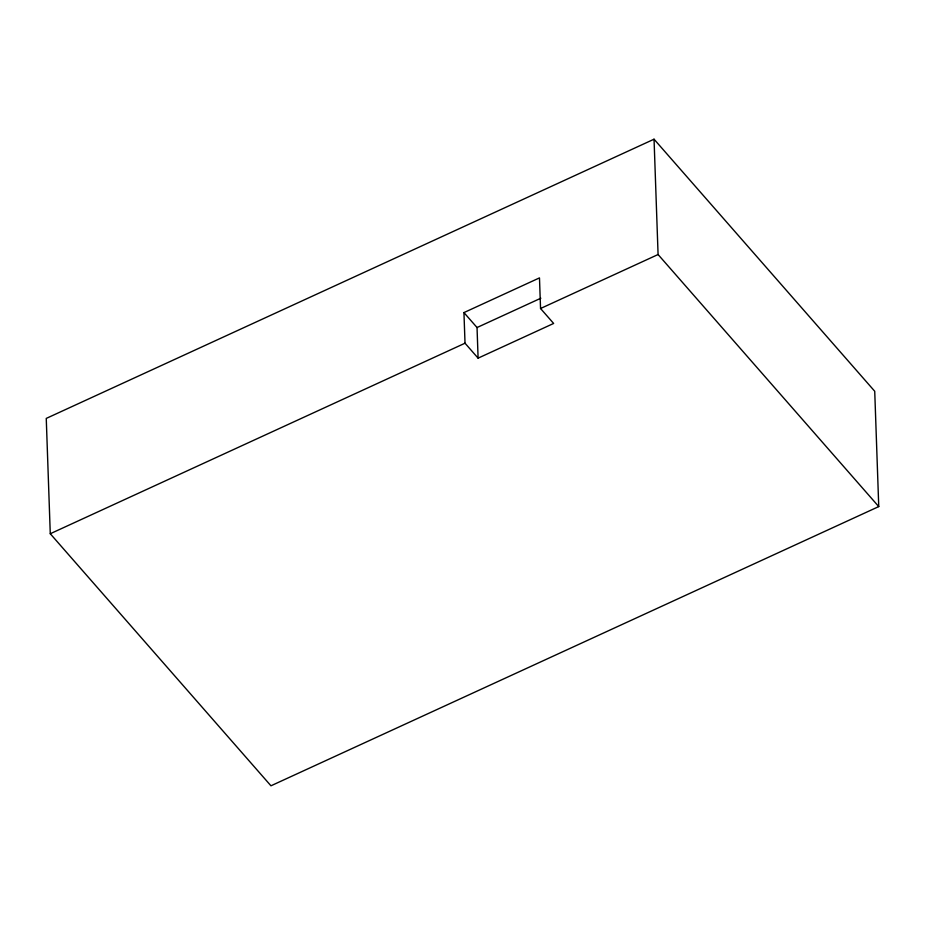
<?xml version="1.0" encoding="UTF-8"?>
<svg xmlns="http://www.w3.org/2000/svg" width="925" height="925" viewBox="0 0 925 925"><rect width="100%" height="100%" fill="white"/><g stroke="black" fill="none" stroke-linecap="round" stroke-linejoin="round"><path stroke-width="1.39" d="M654.044 139.201L46.25 418.412L50.274 533.737L270.956 785.799L878.75 506.588L874.726 391.263L654.044 139.201L658.08 254.525L878.75 506.588M463.945 312.592L539.483 277.893L540.547 308.511L553.636 323.449L478.098 358.148L465.021 343.21L463.945 312.592L477.034 327.531L478.098 358.148M477.034 327.531L540.847 298.22M50.274 533.737L465.021 343.21M540.547 308.511L658.08 254.525"/></g></svg>
